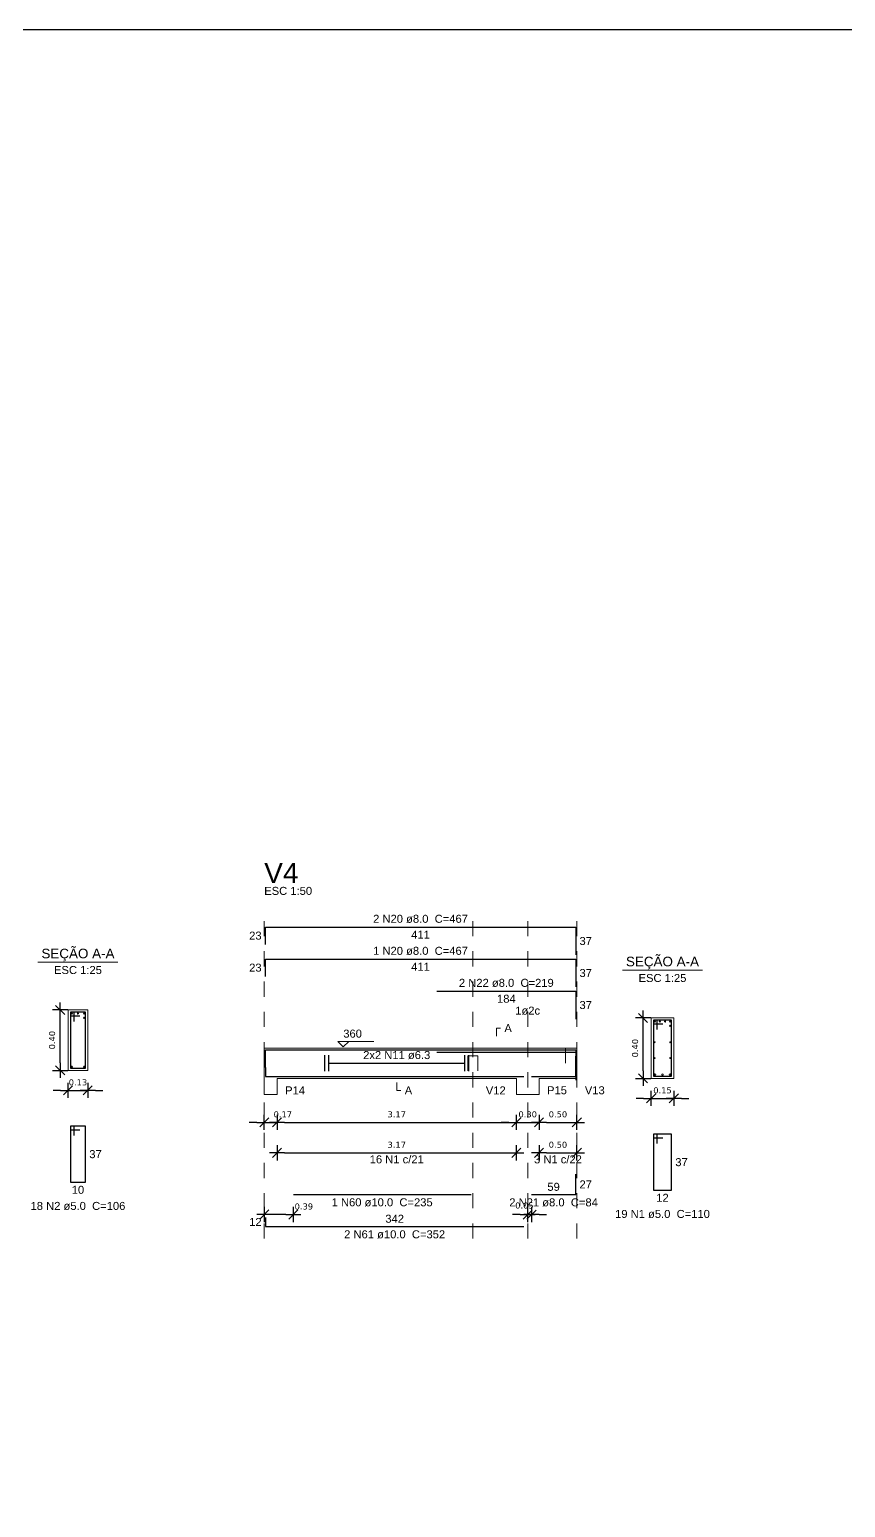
# Model space of a CAD drawing. Extents: x 25 to 1028, y -81 to 176.
# Drawn here: x 792.11 to 797.5, y 68.83 to 78.61 of the extents above; entities that cross this region are included whole.
import ezdxf

# ---------------------------------------------------------------- set-up
doc = ezdxf.new("R2010")
doc.units = 0
doc.header["$LTSCALE"] = 0.3
doc.header["$PDSIZE"] = 0.1
doc.linetypes.add('DOT2', pattern=[3.175, 0, -3.175])
doc.layers.get('0').update_dxf_attribs({"linetype": 'CONTINUOUS'})
doc.layers.get('Defpoints').update_dxf_attribs({"linetype": 'CONTINUOUS'})
doc.layers.add('ARQ-CTA-1_025', color=1, linetype='CONTINUOUS')
for name, color, linetype, lineweight in [('DT-Barras na forma', 2, 'CONTINUOUS', 30), ('DT-Barras no corte', 5, 'CONTINUOUS', 5), ('DT-Barras rebatidas', 2, 'CONTINUOUS', 30), ('DT-Forma', 5, 'CONTINUOUS', 5), ('DT-Pontilhado', 9, 'DOT2', 5), ('DT-Textos', 7, 'CONTINUOUS', 5), ('DT-Título', 3, 'CONTINUOUS', 20)]:
    doc.layers.add(name, color=color, linetype=linetype, lineweight=lineweight)
doc.layers.add('VPort', color=45, linetype='CONTINUOUS', plot=False)
doc.styles.add('Arial', font='arial.ttf')
doc.styles.add('FNDE Texto Cota 0025', font='verdana.ttf', dxfattribs={"height": 0.04})
doc.dimstyles.new('Copy of FNDE 1-0025', dxfattribs={"dimscale": 5, "dimtxt": 0.04, "dimasz": 0.01, "dimexe": 0.15, "dimexo": 0.15, "dimgap": 0.005, "dimtad": 1, "dimlfac": 2, "dimzin": 1, "dimdsep": 46, "dimtxsty": 'FNDE Texto Cota 0025', "dimblk": 'tic', "dimcen": 0.015, "dimdle": 0.15, "dimse1": 1, "dimse2": 1, "dimclrd": 251, "dimclre": 251, "dimclrt": 256, "dimaunit": 1, "dimadec": 3, "dimazin": 0, "dimtfac": 1, "dimtix": 1, "dimtmove": 2, "dimatfit": 3, "dimfxl": 0.15, "dimtvp": 1, "dimtolj": 1, "dimtzin": 0, "dimarcsym": 0})
doc.dimstyles.new('FNDE 1-0025', dxfattribs={"dimscale": 5, "dimtxt": 0.04, "dimasz": 0.01, "dimexe": 0.15, "dimexo": 0.15, "dimgap": 0.005, "dimtad": 1, "dimzin": 1, "dimdsep": 46, "dimtxsty": 'FNDE Texto Cota 0025', "dimblk": 'tic', "dimcen": 0.015, "dimdle": 0.15, "dimse1": 1, "dimse2": 1, "dimclrd": 251, "dimclre": 251, "dimclrt": 256, "dimaunit": 1, "dimadec": 3, "dimazin": 0, "dimtfac": 1, "dimtix": 1, "dimtmove": 2, "dimatfit": 3, "dimfxl": 0.15, "dimtvp": 1, "dimtolj": 1, "dimtzin": 0, "dimarcsym": 0})

# ---------------------------------------------------------------- blocks, each defined once
blk = doc.blocks.new('tic')
at = {"color": 251}
for p, q in [((-1, 0), (1, 0)), ((0, -1), (0, 1))]:
    blk.add_line(p, q, dxfattribs=at)
blk.add_line((-0.6, -0.6), (0.6, 0.6))
blk = doc.blocks.new('*D496')
at = {"layer": 'ARQ-CTA-1_025', "color": 251, "lineweight": -2}
blk.add_line((792.3073, 71.7733), (792.3073, 72.0733), dxfattribs=at)
at = {"layer": 'Defpoints', "color": 0}
for p in [(792.3073, 72.1233), (792.3602, 72.1233), (792.3602, 71.7233)]:
    blk.add_point(p, dxfattribs=at)
at = {"layer": 'ARQ-CTA-1_025', "color": 251, "lineweight": -2, "xscale": 0.05, "yscale": 0.05, "zscale": 0.05}
for p, rotation in [((792.3073, 72.1233), 90), ((792.3073, 71.7233), 270)]:
    blk.add_blockref('tic', p, dxfattribs=dict(at, rotation=rotation))
at = {"layer": 'ARQ-CTA-1_025', "insert": (792.2543, 71.9233), "char_height": 0.04, "attachment_point": 5, "rotation": 90, "style": 'FNDE Texto Cota 0025'}
blk.add_mtext('\\A1;0.40', dxfattribs=at)
blk = doc.blocks.new('*D497')
at = {"layer": 'ARQ-CTA-1_025', "color": 251, "lineweight": -2}
for p, q in [((792.3102, 71.5909), (792.2602, 71.5909)), ((792.3602, 71.5909), (792.4902, 71.5909)), ((792.5402, 71.5909), (792.5902, 71.5909))]:
    blk.add_line(p, q, dxfattribs=at)
at = {"layer": 'Defpoints', "color": 0}
for p in [(792.3602, 71.7233), (792.4902, 71.7233), (792.4902, 71.5909)]:
    blk.add_point(p, dxfattribs=at)
at = {"layer": 'ARQ-CTA-1_025', "color": 251, "lineweight": -2, "xscale": 0.05, "yscale": 0.05, "zscale": 0.05}
blk.add_blockref('tic', (792.3602, 71.5909), dxfattribs=at)
at = {"layer": 'ARQ-CTA-1_025', "color": 251, "lineweight": -2, "xscale": 0.05, "yscale": 0.05, "zscale": 0.05, "rotation": 180}
blk.add_blockref('tic', (792.4902, 71.5909), dxfattribs=at)
at = {"layer": 'ARQ-CTA-1_025', "insert": (792.4252, 71.6439), "char_height": 0.04, "attachment_point": 5, "style": 'FNDE Texto Cota 0025'}
blk.add_mtext('\\A1;0.13', dxfattribs=at)
blk = doc.blocks.new('*D500')
at = {"layer": 'ARQ-CTA-1_025', "color": 251, "lineweight": -2}
for p, q in [((793.6073, 71.3791), (793.5573, 71.3791)), ((793.6573, 71.3791), (793.7423, 71.3791)), ((793.7923, 71.3791), (793.8423, 71.3791))]:
    blk.add_line(p, q, dxfattribs=at)
at = {"layer": 'Defpoints', "color": 0}
for p in [(793.6573, 71.5115), (793.7423, 71.5115), (793.7423, 71.3791)]:
    blk.add_point(p, dxfattribs=at)
at = {"layer": 'ARQ-CTA-1_025', "color": 251, "lineweight": -2, "xscale": 0.05, "yscale": 0.05, "zscale": 0.05}
blk.add_blockref('tic', (793.6573, 71.3791), dxfattribs=at)
at = {"layer": 'ARQ-CTA-1_025', "color": 251, "lineweight": -2, "xscale": 0.05, "yscale": 0.05, "zscale": 0.05, "rotation": 180}
blk.add_blockref('tic', (793.7423, 71.3791), dxfattribs=at)
at = {"layer": 'ARQ-CTA-1_025', "insert": (793.7801, 71.4321), "char_height": 0.04, "attachment_point": 5, "style": 'FNDE Texto Cota 0025'}
blk.add_mtext('\\A1;0.17', dxfattribs=at)
blk = doc.blocks.new('*D501')
at = {"layer": 'ARQ-CTA-1_025', "color": 251, "lineweight": -2}
blk.add_line((793.7923, 71.3791), (795.2748, 71.3791), dxfattribs=at)
at = {"layer": 'Defpoints', "color": 0}
for p in [(793.7423, 71.5115), (795.3248, 71.5115), (795.3248, 71.3791)]:
    blk.add_point(p, dxfattribs=at)
at = {"layer": 'ARQ-CTA-1_025', "color": 251, "lineweight": -2, "xscale": 0.05, "yscale": 0.05, "zscale": 0.05, "rotation": 180}
blk.add_blockref('tic', (793.7423, 71.3791), dxfattribs=at)
at = {"layer": 'ARQ-CTA-1_025', "color": 251, "lineweight": -2, "xscale": 0.05, "yscale": 0.05, "zscale": 0.05}
blk.add_blockref('tic', (795.3248, 71.3791), dxfattribs=at)
at = {"layer": 'ARQ-CTA-1_025', "insert": (794.5336, 71.4321), "char_height": 0.04, "attachment_point": 5, "style": 'FNDE Texto Cota 0025'}
blk.add_mtext('\\A1;3.17', dxfattribs=at)
blk = doc.blocks.new('*D502')
at = {"layer": 'ARQ-CTA-1_025', "color": 251, "lineweight": -2}
for p, q in [((795.2748, 71.3791), (795.2248, 71.3791)), ((795.3248, 71.3791), (795.4748, 71.3791)), ((795.5248, 71.3791), (795.5748, 71.3791))]:
    blk.add_line(p, q, dxfattribs=at)
at = {"layer": 'Defpoints', "color": 0}
for p in [(795.3248, 71.5115), (795.4748, 71.5115), (795.4748, 71.3791)]:
    blk.add_point(p, dxfattribs=at)
at = {"layer": 'ARQ-CTA-1_025', "color": 251, "lineweight": -2, "xscale": 0.05, "yscale": 0.05, "zscale": 0.05}
blk.add_blockref('tic', (795.3248, 71.3791), dxfattribs=at)
at = {"layer": 'ARQ-CTA-1_025', "color": 251, "lineweight": -2, "xscale": 0.05, "yscale": 0.05, "zscale": 0.05, "rotation": 180}
blk.add_blockref('tic', (795.4748, 71.3791), dxfattribs=at)
at = {"layer": 'ARQ-CTA-1_025', "insert": (795.3998, 71.4321), "char_height": 0.04, "attachment_point": 5, "style": 'FNDE Texto Cota 0025'}
blk.add_mtext('\\A1;0.30', dxfattribs=at)
blk = doc.blocks.new('*D503')
at = {"layer": 'ARQ-CTA-1_025', "color": 251, "lineweight": -2}
blk.add_line((795.5248, 71.3791), (795.6748, 71.3791), dxfattribs=at)
at = {"layer": 'Defpoints', "color": 0}
for p in [(795.4748, 71.5115), (795.7248, 71.5115), (795.7248, 71.3791)]:
    blk.add_point(p, dxfattribs=at)
at = {"layer": 'ARQ-CTA-1_025', "color": 251, "lineweight": -2, "xscale": 0.05, "yscale": 0.05, "zscale": 0.05, "rotation": 180}
blk.add_blockref('tic', (795.4748, 71.3791), dxfattribs=at)
at = {"layer": 'ARQ-CTA-1_025', "color": 251, "lineweight": -2, "xscale": 0.05, "yscale": 0.05, "zscale": 0.05}
blk.add_blockref('tic', (795.7248, 71.3791), dxfattribs=at)
at = {"layer": 'ARQ-CTA-1_025', "insert": (795.5998, 71.4321), "char_height": 0.04, "attachment_point": 5, "style": 'FNDE Texto Cota 0025'}
blk.add_mtext('\\A1;0.50', dxfattribs=at)
blk = doc.blocks.new('*D504')
at = {"layer": 'ARQ-CTA-1_025', "color": 251, "lineweight": -2}
blk.add_line((793.7998, 70.7697), (793.7073, 70.7697), dxfattribs=at)
at = {"layer": 'Defpoints', "color": 0}
for p in [(793.6573, 70.9021), (793.8498, 70.9021), (793.6573, 70.7697)]:
    blk.add_point(p, dxfattribs=at)
at = {"layer": 'ARQ-CTA-1_025', "color": 251, "lineweight": -2, "xscale": 0.05, "yscale": 0.05, "zscale": 0.05, "rotation": 180}
blk.add_blockref('tic', (793.6573, 70.7697), dxfattribs=at)
at = {"layer": 'ARQ-CTA-1_025', "color": 251, "lineweight": -2, "xscale": 0.05, "yscale": 0.05, "zscale": 0.05}
blk.add_blockref('tic', (793.8498, 70.7697), dxfattribs=at)
at = {"layer": 'ARQ-CTA-1_025', "insert": (793.9193, 70.8227), "char_height": 0.04, "attachment_point": 5, "style": 'FNDE Texto Cota 0025'}
blk.add_mtext('\\A1;0.39', dxfattribs=at)
blk = doc.blocks.new('*D505')
at = {"layer": 'ARQ-CTA-1_025', "color": 251, "lineweight": -2}
for p, q in [((795.3498, 70.7692), (795.2998, 70.7692)), ((795.4248, 70.7692), (795.3998, 70.7692)), ((795.4748, 70.7692), (795.5248, 70.7692))]:
    blk.add_line(p, q, dxfattribs=at)
at = {"layer": 'Defpoints', "color": 0}
for p in [(795.3998, 70.9016), (795.4248, 70.9016), (795.3998, 70.7692)]:
    blk.add_point(p, dxfattribs=at)
at = {"layer": 'ARQ-CTA-1_025', "color": 251, "lineweight": -2, "xscale": 0.05, "yscale": 0.05, "zscale": 0.05}
blk.add_blockref('tic', (795.3998, 70.7692), dxfattribs=at)
at = {"layer": 'ARQ-CTA-1_025', "color": 251, "lineweight": -2, "xscale": 0.05, "yscale": 0.05, "zscale": 0.05, "rotation": 180}
blk.add_blockref('tic', (795.4248, 70.7692), dxfattribs=at)
at = {"layer": 'ARQ-CTA-1_025', "insert": (795.3779, 70.8292), "char_height": 0.04, "attachment_point": 5, "style": 'FNDE Texto Cota 0025'}
blk.add_mtext('\\A1;0.05', dxfattribs=at)
blk = doc.blocks.new('*D506')
at = {"layer": 'ARQ-CTA-1_025', "color": 251, "lineweight": -2}
blk.add_line((796.1632, 71.7203), (796.1632, 72.0203), dxfattribs=at)
at = {"layer": 'Defpoints', "color": 0}
for p in [(796.1632, 72.0703), (796.2162, 72.0703), (796.2162, 71.6703)]:
    blk.add_point(p, dxfattribs=at)
at = {"layer": 'ARQ-CTA-1_025', "color": 251, "lineweight": -2, "xscale": 0.05, "yscale": 0.05, "zscale": 0.05}
for p, rotation in [((796.1632, 72.0703), 90), ((796.1632, 71.6703), 270)]:
    blk.add_blockref('tic', p, dxfattribs=dict(at, rotation=rotation))
at = {"layer": 'ARQ-CTA-1_025', "insert": (796.1103, 71.8703), "char_height": 0.04, "attachment_point": 5, "rotation": 90, "style": 'FNDE Texto Cota 0025'}
blk.add_mtext('\\A1;0.40', dxfattribs=at)
blk = doc.blocks.new('*D507')
at = {"layer": 'ARQ-CTA-1_025', "color": 251, "lineweight": -2}
for p, q in [((796.1662, 71.538), (796.1162, 71.538)), ((796.2162, 71.538), (796.3662, 71.538)), ((796.4162, 71.538), (796.4662, 71.538))]:
    blk.add_line(p, q, dxfattribs=at)
at = {"layer": 'Defpoints', "color": 0}
for p in [(796.2162, 71.6703), (796.3662, 71.6703), (796.3662, 71.538)]:
    blk.add_point(p, dxfattribs=at)
at = {"layer": 'ARQ-CTA-1_025', "color": 251, "lineweight": -2, "xscale": 0.05, "yscale": 0.05, "zscale": 0.05}
blk.add_blockref('tic', (796.2162, 71.538), dxfattribs=at)
at = {"layer": 'ARQ-CTA-1_025', "color": 251, "lineweight": -2, "xscale": 0.05, "yscale": 0.05, "zscale": 0.05, "rotation": 180}
blk.add_blockref('tic', (796.3662, 71.538), dxfattribs=at)
at = {"layer": 'ARQ-CTA-1_025', "insert": (796.2912, 71.5909), "char_height": 0.04, "attachment_point": 5, "style": 'FNDE Texto Cota 0025'}
blk.add_mtext('\\A1;0.15', dxfattribs=at)
blk = doc.blocks.new('*D508')
at = {"layer": 'ARQ-CTA-1_025', "color": 251, "lineweight": -2}
blk.add_line((793.7923, 71.1779), (795.2748, 71.1779), dxfattribs=at)
at = {"layer": 'Defpoints', "color": 0}
for p in [(793.7423, 71.3103), (795.3248, 71.3103), (795.3248, 71.1779)]:
    blk.add_point(p, dxfattribs=at)
at = {"layer": 'ARQ-CTA-1_025', "color": 251, "lineweight": -2, "xscale": 0.05, "yscale": 0.05, "zscale": 0.05, "rotation": 180}
blk.add_blockref('tic', (793.7423, 71.1779), dxfattribs=at)
at = {"layer": 'ARQ-CTA-1_025', "color": 251, "lineweight": -2, "xscale": 0.05, "yscale": 0.05, "zscale": 0.05}
blk.add_blockref('tic', (795.3248, 71.1779), dxfattribs=at)
at = {"layer": 'ARQ-CTA-1_025', "insert": (794.5336, 71.2308), "char_height": 0.04, "attachment_point": 5, "style": 'FNDE Texto Cota 0025'}
blk.add_mtext('\\A1;3.17', dxfattribs=at)
blk = doc.blocks.new('*D509')
at = {"layer": 'ARQ-CTA-1_025', "color": 251, "lineweight": -2}
blk.add_line((795.5248, 71.1779), (795.6748, 71.1779), dxfattribs=at)
at = {"layer": 'Defpoints', "color": 0}
for p in [(795.4748, 71.3103), (795.7248, 71.3103), (795.7248, 71.1779)]:
    blk.add_point(p, dxfattribs=at)
at = {"layer": 'ARQ-CTA-1_025', "color": 251, "lineweight": -2, "xscale": 0.05, "yscale": 0.05, "zscale": 0.05, "rotation": 180}
blk.add_blockref('tic', (795.4748, 71.1779), dxfattribs=at)
at = {"layer": 'ARQ-CTA-1_025', "color": 251, "lineweight": -2, "xscale": 0.05, "yscale": 0.05, "zscale": 0.05}
blk.add_blockref('tic', (795.7248, 71.1779), dxfattribs=at)
at = {"layer": 'ARQ-CTA-1_025', "insert": (795.5998, 71.2308), "char_height": 0.04, "attachment_point": 5, "style": 'FNDE Texto Cota 0025'}
blk.add_mtext('\\A1;0.50', dxfattribs=at)

msp = doc.modelspace()

# ---------------------------------------------------------------- linework, layer by layer
at = {"layer": 'DT-Barras na forma'}
for p, q in [((792.40022345, 72.10828488), (792.37522345, 72.10828487)), ((792.37522345, 72.10828487), (792.37522346, 71.73828487)), ((792.47522358, 72.10828487), (792.37522358, 72.10828484)), ((792.37522358, 72.10828484), (792.37522358, 72.08328484)), ((792.37522358, 72.08328484), (792.43772358, 72.08328484)), ((792.40022343, 72.04578488), (792.40022345, 72.10828488)), ((792.47522346, 71.73828487), (792.47522358, 72.10828487)), ((796.2561791, 72.05533488), (796.2311791, 72.05533487)), ((796.2311791, 72.05533487), (796.23117911, 71.68533487)), ((796.35117923, 72.05533487), (796.23117923, 72.05533483)), ((796.23117923, 72.05533483), (796.23117923, 72.03033483)), ((796.25617908, 71.99283488), (796.2561791, 72.05533488)), ((796.35117911, 71.68533487), (796.35117923, 72.05533487)), ((796.23117923, 72.03033483), (796.29367923, 72.03033483)), ((794.05700908, 71.71738488), (794.05700908, 71.82328488)), ((794.08348408, 71.71738488), (794.08348408, 71.82328488)), ((794.08348408, 71.77033488), (794.98363408, 71.77033488)), ((794.98363408, 71.71738488), (794.98363408, 71.82328488)), ((795.01010908, 71.71738488), (795.01010908, 71.82328488)), ((792.37522346, 71.73828487), (792.47522346, 71.73828487)), ((796.23117911, 71.68533487), (796.35117911, 71.68533487))]:
    msp.add_line(p, q, dxfattribs=at)
for points in [[(793.66480908, 71.74307163), (793.66480908, 71.85833488), (795.71730908, 71.85833488), (795.71730908, 71.67333488)], [(793.66480908, 71.74307163), (793.66480908, 71.85833488), (795.71730908, 71.85833488), (795.71730908, 71.67333488)], [(794.79980908, 71.85833488), (795.71730908, 71.85833488), (795.71730908, 71.67333488)], [(794.79980908, 71.84433488), (795.71730908, 71.84433488), (795.71730908, 71.65933488)], [(795.42480908, 71.68233488), (795.71730908, 71.68233488), (795.71730908, 71.81722538)], [(793.66480908, 71.74283488), (793.66480908, 71.68283488), (795.37480908, 71.68283488)], [(793.84980908, 71.68283488), (795.02480908, 71.68283488)]]:
    msp.add_lwpolyline(points, dxfattribs=at)
at = {"layer": 'DT-Barras no corte'}
for centre, radius in [((792.38422343, 72.09928488), 0.004), ((792.42522343, 72.09928488), 0.004), ((792.46622343, 72.09928488), 0.004), ((792.46622343, 72.07128488), 0.004), ((796.24017908, 72.04633488), 0.004), ((796.27417908, 72.04633488), 0.004), ((796.30817908, 72.04633488), 0.004), ((796.34217908, 72.04633488), 0.004), ((796.34217908, 72.01833488), 0.004), ((796.23932908, 71.90966813), 0.00315), ((796.34302908, 71.90966813), 0.00315), ((796.23932908, 71.80500163), 0.00315), ((796.34302908, 71.80500163), 0.00315), ((792.38422343, 71.74728488), 0.004), ((792.46622343, 71.74728488), 0.004), ((796.24117908, 71.69533488), 0.005), ((796.29117908, 71.69533488), 0.005), ((796.34117908, 71.69533488), 0.005)]:
    msp.add_circle(centre, radius, dxfattribs=at)
at = {"layer": 'DT-Barras rebatidas'}
for p, q in [((793.66480908, 72.55642163), (793.66480912, 72.67168487)), ((793.66480912, 72.67168487), (795.71730912, 72.67168487)), ((795.71730912, 72.67168487), (795.71730912, 72.48668487)), ((793.66480908, 72.34462163), (793.66480912, 72.45988487)), ((793.66480912, 72.45988487), (795.71730912, 72.45988487)), ((795.71730912, 72.45988487), (795.71730912, 72.27488487)), ((794.79980908, 72.24808488), (795.71730908, 72.24808488)), ((795.71730908, 72.24808488), (795.71730908, 72.06308488)), ((792.40022345, 71.35410988), (792.37522345, 71.35410987)), ((792.37522345, 71.35410987), (792.37522346, 70.98410987)), ((792.47522358, 71.35410987), (792.37522358, 71.35410984)), ((792.37522358, 71.35410984), (792.37522358, 71.32910984)), ((792.37522358, 71.32910984), (792.43772358, 71.32910984)), ((792.40022343, 71.29160988), (792.40022345, 71.35410988)), ((792.47522346, 70.98410987), (792.47522358, 71.35410987)), ((796.2561791, 71.30115988), (796.2311791, 71.30115987)), ((796.2311791, 71.30115987), (796.23117911, 70.93115987)), ((796.35117923, 71.30115987), (796.23117923, 71.30115983)), ((796.23117923, 71.30115983), (796.23117923, 71.27615983)), ((796.23117923, 71.27615983), (796.29367923, 71.27615983)), ((796.25617908, 71.23865988), (796.2561791, 71.30115988)), ((796.35117911, 70.93115987), (796.35117923, 71.30115987)), ((792.37522346, 70.98410987), (792.47522346, 70.98410987)), ((795.71730908, 70.90162488), (795.71730912, 71.03651528)), ((793.84980908, 70.90212488), (795.02480908, 70.90212488)), ((795.42480908, 70.90162488), (795.71730908, 70.90162488)), ((796.23117911, 70.93115987), (796.35117911, 70.93115987)), ((793.66480908, 70.75032488), (793.66480908, 70.69032488)), ((793.66480908, 70.69032488), (795.37480908, 70.69032488))]:
    msp.add_line(p, q, dxfattribs=at)
at = {"layer": 'DT-Forma'}
for p, q in [((792.49022343, 72.12328488), (792.36022343, 72.12328488)), ((792.36022343, 72.12328488), (792.36022343, 71.72328488)), ((792.49022343, 71.72328488), (792.49022343, 72.12328488)), ((796.36617908, 72.07033488), (796.21617908, 72.07033488)), ((796.21617908, 72.07033488), (796.21617908, 71.67033488)), ((796.36617908, 71.67033488), (796.36617908, 72.07033488)), ((793.65730908, 71.87033488), (793.74230908, 71.87033488)), ((793.74230908, 71.87033488), (795.00480908, 71.87033488)), ((795.00480908, 71.87033488), (795.06980908, 71.87033488)), ((795.06980908, 71.87033488), (795.32480908, 71.87033488)), ((795.32480908, 71.87033488), (795.47480908, 71.87033488)), ((795.47480908, 71.87033488), (795.64980908, 71.87033488)), ((795.64980908, 71.87033488), (795.72480908, 71.87033488)), ((792.36022343, 71.72328488), (792.49022343, 71.72328488)), ((793.65730908, 71.67033488), (793.65730908, 71.56443488)), ((793.74230908, 71.56443488), (793.74230908, 71.67033488)), ((793.74230908, 71.67033488), (795.00480908, 71.67033488)), ((795.00480908, 71.67033488), (795.06980908, 71.67033488)), ((795.06980908, 71.67033488), (795.32480908, 71.67033488)), ((795.32480908, 71.67033488), (795.32480908, 71.56443488)), ((795.47480908, 71.56443488), (795.47480908, 71.67033488)), ((795.47480908, 71.67033488), (795.64980908, 71.67033488)), ((795.64980908, 71.67033488), (795.72480908, 71.67033488)), ((796.21617908, 71.67033488), (796.36617908, 71.67033488)), ((793.65730908, 71.56443488), (793.74230908, 71.56443488)), ((795.32480908, 71.56443488), (795.47480908, 71.56443488))]:
    msp.add_line(p, q, dxfattribs=at)
at = {"layer": 'DT-Forma', "linetype": 'Continuous'}
for p, q in [((793.65730908, 71.67033488), (793.65730908, 71.87033488)), ((795.72480908, 71.87033488), (795.72480908, 71.67033488))]:
    msp.add_line(p, q, dxfattribs=at)
at = {"layer": 'DT-Pontilhado', "ltscale": 0.05}
for p, q in [((793.65730908, 70.61089988), (793.65730908, 72.72463488)), ((795.03730908, 70.61089988), (795.03730908, 72.72463488)), ((795.39980908, 70.61089988), (795.39980908, 72.72463488)), ((795.72480908, 70.61089988), (795.72480908, 72.72463488)), ((795.64980908, 71.87033488), (795.64980908, 71.67033488)), ((795.00480908, 71.82033488), (795.00480908, 71.67033488)), ((795.00480908, 71.82033488), (795.06980908, 71.82033488)), ((795.06980908, 71.82033488), (795.06980908, 71.67033488))]:
    msp.add_line(p, q, dxfattribs=at)
at = {"layer": 'DT-Textos'}
for p, q in [((792.16047343, 72.43950988), (792.68997343, 72.43950988)), ((796.02642908, 72.38655988), (796.55592908, 72.38655988))]:
    msp.add_line(p, q, dxfattribs=at)
for points in [[(795.19243408, 71.94975988), (795.19243408, 72.00270988), (795.21890908, 72.00270988)], [(794.21705908, 71.91534238), (794.17999408, 71.87827738), (794.14292908, 71.91534238), (794.38120408, 71.91534238)], [(794.53355908, 71.64385988), (794.53355908, 71.59090988), (794.56003408, 71.59090988)]]:
    msp.add_lwpolyline(points, dxfattribs=at)
at = {"layer": 'VPort'}
msp.add_lwpolyline([(784.80967722, 78.60848918), (808.9966287, 78.60848918), (808.9966287, 58.40938398), (784.80967722, 58.40938398)], close=True, dxfattribs=at)

# ---------------------------------------------------------------- texts
at = {"layer": 'DT-Barras na forma', "color": 7, "insert": (794.53345408, 71.79675838), "char_height": 0.05295, "width": 0.76248, "attachment_point": 8, "line_spacing_factor": 0.9, "style": 'Arial'}
msp.add_mtext('2x2 N11 ø6.3', dxfattribs=at)
at = {"layer": 'DT-Barras rebatidas', "color": 7, "char_height": 0.05295, "line_spacing_factor": 0.9, "style": 'Arial'}
for s, insert, width, attachment_point in [('2 N20 ø8.0  C=467', (794.69095408, 72.69825838), 1.08018, 8), ('23', (793.63981592, 72.58757825), 0.22708, 9), ('411', (794.69105912, 72.64736137), 0.29062, 2), ('1 N20 ø8.0  C=467', (794.69095408, 72.48625838), 1.08018, 8), ('37', (795.74230871, 72.60565987), 0.22708, 1), ('23', (793.63981586, 72.37577825), 0.22708, 9), ('411', (794.69105912, 72.43556137), 0.29062, 2), ('37', (795.74230871, 72.39385987), 0.22708, 1), ('2 N22 ø8.0  C=219', (795.25845408, 72.27450838), 1.08018, 8), ('184', (795.25855908, 72.22376138), 0.29062, 2), ('37', (795.74230868, 72.18205988), 0.22708, 1), ('37', (792.50022988, 71.19558487), 0.22708, 1), ('16 N1 c/21', (794.53355908, 71.10747638), 0.6354, 8), ('3 N1 c/22', (795.59980908, 71.10747638), 0.57186, 8), ('37', (796.3761855, 71.14263487), 0.22708, 1), ('59', (795.57105908, 70.92594838), 0.22708, 8), ('27', (795.74231539, 70.99554508), 0.22708, 1), ('10', (792.42522346, 70.95978637), 0.22708, 2), ('12', (796.29117911, 70.90683637), 0.22708, 2), ('18 N2 ø5.0  C=106', (792.42525343, 70.79875838), 1.08018, 8), ('1 N60 ø10.0  C=235', (794.43720408, 70.82275838), 1.14372, 8), ('2 N21 ø8.0  C=84', (795.57095408, 70.82225838), 1.01664, 8), ('19 N1 ø5.0  C=110', (796.29120408, 70.74575838), 1.08018, 8), ('12', (793.6398087, 70.69384988), 0.22708, 9), ('342', (794.51980908, 70.71464838), 0.29062, 8), ('2 N61 ø10.0  C=352', (794.51970408, 70.61100838), 1.14372, 8)]:
    msp.add_mtext(s, dxfattribs=dict(at, insert=insert, width=width, attachment_point=attachment_point))
at = {"layer": 'DT-Textos', "line_spacing_factor": 0.798, "style": 'Arial'}
for s, insert, char_height, width, attachment_point in [('ESC 1:50', (793.65720408, 72.88350838), 0.05295, 0.50832, 7), ('SEÇÃO A-A', (792.42525343, 72.44503488), 0.06354, 0.686232, 8), ('SEÇÃO A-A', (796.29120408, 72.39203488), 0.06354, 0.686232, 8), ('ESC 1:25', (792.42525343, 72.36000838), 0.05295, 0.50832, 8), ('ESC 1:25', (796.29120408, 72.30725838), 0.05295, 0.50832, 8), ('1ø2c ', (795.39970408, 72.09075838), 0.05295, 0.3177, 8), ('360', (794.17995408, 71.93925838), 0.05295, 0.19062, 7), ('A', (795.24545408, 71.97625838), 0.05295, 0.06354, 7), ('P14', (793.79520408, 71.56450838), 0.05295, 0.19062, 7), ('A', (794.58645408, 71.56450838), 0.05295, 0.06354, 7), ('V12', (795.12270408, 71.56450838), 0.05295, 0.19062, 7), ('P15', (795.52770408, 71.56450838), 0.05295, 0.19062, 7), ('V13', (795.77770408, 71.56450838), 0.05295, 0.19062, 7)]:
    msp.add_mtext(s, dxfattribs=dict(at, insert=insert, char_height=char_height, width=width, attachment_point=attachment_point))
at = {"layer": 'DT-Título', "insert": (793.65720408, 72.96296863), "char_height": 0.132375, "width": 0.3177, "attachment_point": 7, "line_spacing_factor": 0.798, "style": 'Arial'}
msp.add_mtext('V4', dxfattribs=at)

# ---------------------------------------------------------------- dimensions: what is measured, and where the dimension line sits
at = {"layer": 'ARQ-CTA-1_025'}
for base, p1, p2, angle, dimstyle, picture, middle, dimtype in [((792.30727343, 72.12328488), (792.36022343, 71.72328488), (792.36022343, 72.12328488), 90, 'FNDE 1-0025', '*D496', (792.25432343, 71.92328488), 160), ((796.16322908, 72.07033488), (796.21617908, 71.67033488), (796.21617908, 72.07033488), 90, 'FNDE 1-0025', '*D506', (796.11027908, 71.87033488), 160), ((793.657309078, 70.7697498809), (793.849809078, 70.9021248809), (793.657309078, 70.9021248809), 180, 'Copy of FNDE 1-0025', '*D504', (793.919347578, 70.8226998809), 161), ((795.39980908, 70.76924988), (795.42480908, 70.90162488), (795.39980908, 70.90162488), 180, 'Copy of FNDE 1-0025', '*D505', (795.37792558, 70.82919688), 161)]:
    dim = msp.add_linear_dim(base=base, p1=p1, p2=p2, angle=angle, dimstyle=dimstyle, dxfattribs=at)
    dim.commit()
    dim.dimension.update_dxf_attribs({"geometry": picture, "text_midpoint": middle, "dimtype": dimtype})
for base, p1, p2, dimstyle, picture, middle in [((792.49022343, 71.59090988), (792.36022343, 71.72328488), (792.49022343, 71.72328488), 'FNDE 1-0025', '*D497', (792.42522343, 71.64385988)), ((796.36617908, 71.53795988), (796.21617908, 71.67033488), (796.36617908, 71.67033488), 'FNDE 1-0025', '*D507', (796.29117908, 71.59090988)), ((793.74230908, 71.37910988), (793.65730908, 71.51148488), (793.74230908, 71.51148488), 'Copy of FNDE 1-0025', '*D500', (793.78007758, 71.43205988)), ((795.324809078, 71.3791098809), (793.742309078, 71.5114848809), (795.324809078, 71.5114848809), 'Copy of FNDE 1-0025', '*D501', (794.533559078, 71.4320598809)), ((795.47480908, 71.37910988), (795.32480908, 71.51148488), (795.47480908, 71.51148488), 'Copy of FNDE 1-0025', '*D502', (795.39980908, 71.43205988)), ((795.72480908, 71.37910988), (795.47480908, 71.51148488), (795.72480908, 71.51148488), 'Copy of FNDE 1-0025', '*D503', (795.59980908, 71.43205988)), ((795.324809078, 71.1778998809), (793.742309078, 71.3102748809), (795.324809078, 71.3102748809), 'Copy of FNDE 1-0025', '*D508', (794.533559078, 71.2308498809)), ((795.72480908, 71.17789988), (795.47480908, 71.31027488), (795.72480908, 71.31027488), 'Copy of FNDE 1-0025', '*D509', (795.59980908, 71.23084988))]:
    dim = msp.add_linear_dim(base=base, p1=p1, p2=p2, dimstyle=dimstyle, dxfattribs=at)
    dim.commit()
    dim.dimension.update_dxf_attribs({"geometry": picture, "text_midpoint": middle, "dimtype": 160})

doc.saveas('drawing.dxf')
